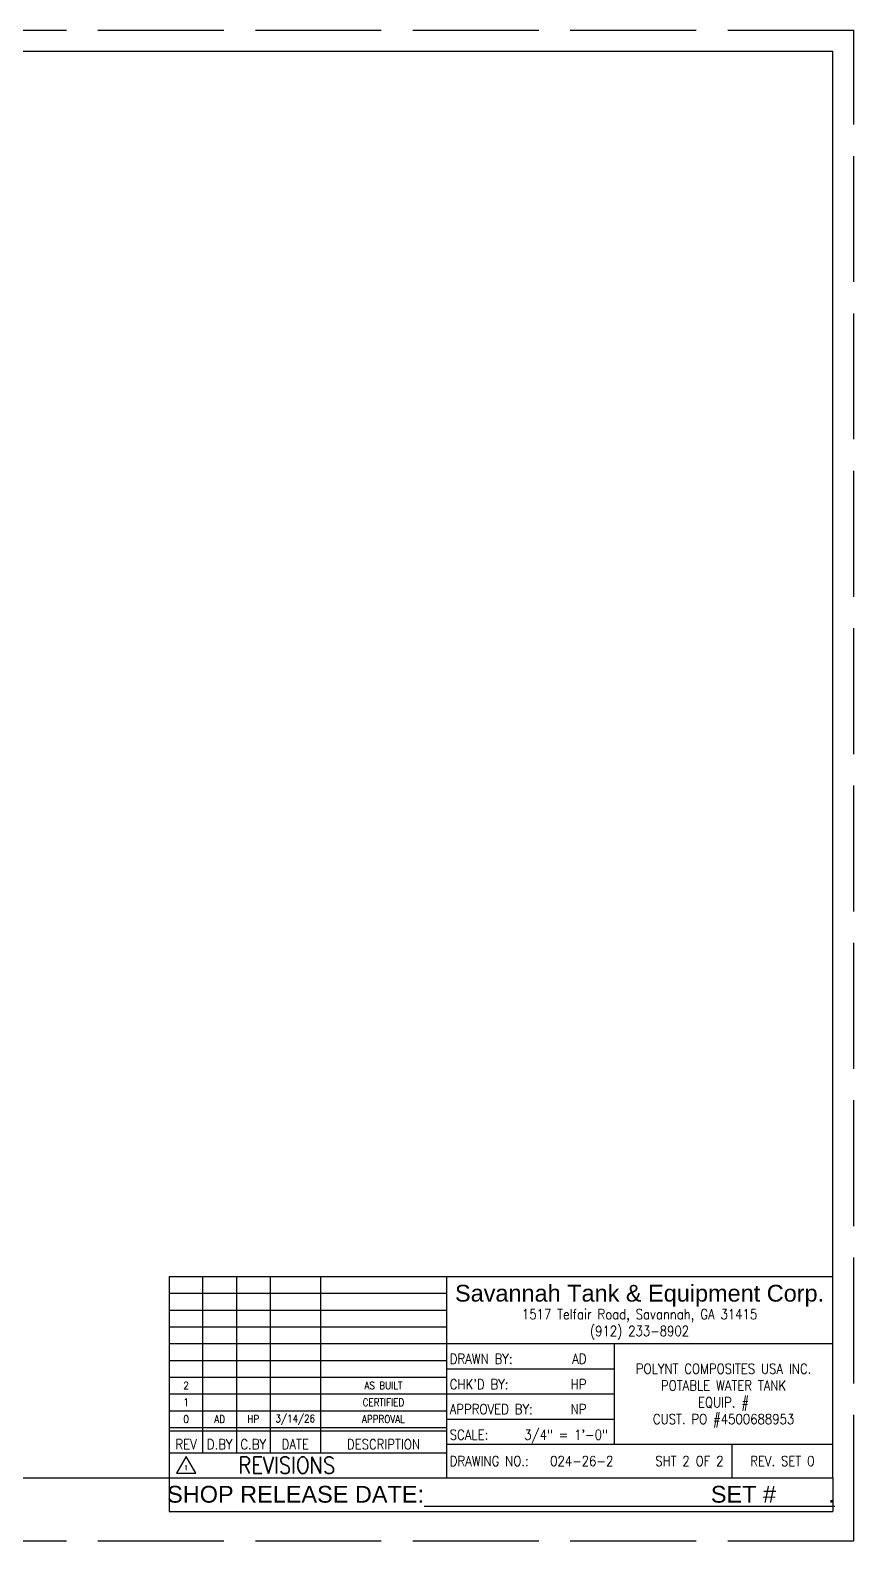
# Model space of a CAD drawing. Extents: x -69 to 372, y 12 to 357.
# Drawn here: x 215.1 to 372, y 12 to 300 of the extents above; entities that cross this region are included whole.
import ezdxf
from ezdxf.enums import TextEntityAlignment as Align

# ---------------------------------------------------------------- set-up
doc = ezdxf.new("R2010")
doc.units = 0
doc.header["$LTSCALE"] = 4
doc.header["$MEASUREMENT"] = 0
doc.linetypes.add('AM_ISO02W050', pattern=[7.5, 6, -1.5])
doc.layers.get('0').update_dxf_attribs({"linetype": 'CONTINUOUS'})
doc.layers.get('Defpoints').update_dxf_attribs({"linetype": 'CONTINUOUS'})
doc.layers.add('SHOP TAG', color=11, linetype='CONTINUOUS')
doc.layers.add('TEXT', color=4, linetype='CONTINUOUS')
doc.styles.add('ROMANS', font='ROMANS.shx', dxfattribs={"width": 0.85, "height": 1.92})
doc.styles.get("Standard").update_dxf_attribs({"font": 'sanss___.ttf'})

msp = doc.modelspace()

# ---------------------------------------------------------------- linework, layer by layer
for p, q in [((-7.99419, 296), (367.99419, 296)), ((-7.99419, 296), (367.99419, 296)), ((367.99419, 24), (367.99419, 296)), ((367.99419, 24), (367.99419, 296)), ((241.60581, 62.4), (367.99419, 62.4)), ((241.60581, 62.4), (241.60581, 24)), ((248.00581, 28.8), (248.00581, 62.4)), ((254.40581, 62.4), (254.40581, 28.8)), ((260.80581, 62.4), (260.80581, 28.8)), ((270.40581, 62.4), (270.40581, 28.8)), ((294.39419, 62.4), (294.39419, 24)), ((241.60581, 59.2), (294.39419, 59.2)), ((241.60581, 56), (294.39419, 56)), ((241.60581, 52.8), (294.39419, 52.8)), ((241.60581, 49.6), (367.99419, 49.6)), ((326.39419, 30.4), (326.39419, 49.6)), ((241.60581, 46.4), (294.39419, 46.4)), ((294.39419, 44.8), (326.39419, 44.8)), ((241.60581, 43.2), (294.39419, 43.2)), ((241.60581, 40), (294.39419, 40)), ((294.39419, 40), (326.39419, 40)), ((241.60581, 36.8), (294.39419, 36.8)), ((294.39419, 35.2), (326.39419, 35.2)), ((241.60581, 33.6), (294.39419, 33.6)), ((241.60581, 32.96), (294.39419, 32.96)), ((294.39419, 30.4), (367.99419, 30.4)), ((348.79419, 30.4), (348.79419, 24)), ((241.60581, 28.8), (294.39419, 28.8)), ((-7.99419, 24), (367.99419, 24)), ((-7.99419, 24), (367.99419, 24))]:
    msp.add_line(p, q)
at = {"layer": 'Defpoints', "linetype": 'AM_ISO02W050'}
for p, q in [((-12, 300), (372, 300)), ((-12, 300), (372, 300)), ((372, 12), (372, 300)), ((372, 12), (372, 300)), ((-12, 12), (372, 12)), ((-12, 12), (372, 12))]:
    msp.add_line(p, q, dxfattribs=at)
at = {"layer": 'SHOP TAG'}
for p, q in [((241.60581, 24), (241.60581, 17.6)), ((367.99419, 24), (367.99419, 17.6)), ((241.60581, 17.6), (367.99419, 17.6))]:
    msp.add_line(p, q, dxfattribs=at)
at = {"layer": 'TEXT'}
for p, q in [((244.80581, 28.06716), (242.95829, 24.86716)), ((246.65333, 24.86716), (244.80581, 28.06716)), ((242.95829, 24.86716), (246.65333, 24.86716))]:
    msp.add_line(p, q, dxfattribs=at)

# ---------------------------------------------------------------- texts
at = {"layer": 'SHOP TAG'}
msp.add_text('SHOP RELEASE DATE:%%U                                            SET #        .', height=3.2, dxfattribs=at).set_placement((304.78382, 20.86966), align=Align.MIDDLE_CENTER)
at = {"layer": 'TEXT'}
msp.add_text('Savannah Tank & Equipment Corp.', height=3.2, dxfattribs=at).set_placement((331.19419, 59.2), align=Align.MIDDLE_CENTER)
at = {"layer": 'TEXT', "style": 'ROMANS', "width": 0.85}
for s, height, p in [('1517 Telfair Road, Savannah, GA 31415', 1.92, (331.19419, 55.2)), ('(912) 233-8902', 1.92, (331.19419, 52)), ('POLYNT COMPOSITES USA INC.', 1.92, (347.19419, 44.8)), ('POTABLE WATER TANK', 1.92, (347.19419, 41.6)), ('EQUIP. #', 1.92, (347.19419, 38.4)), ('CUST. PO #4500688953', 1.92, (347.19419, 35.2)), ('1', 0.96, (244.80581, 25.93383)), ('REVISIONS', 3.2, (264.00581, 26.4)), ('REV. SET 0', 1.92, (358.39419, 27.2))]:
    msp.add_text(s, height=height, dxfattribs=at).set_placement(p, align=Align.MIDDLE_CENTER)
for s, p in [('DRAWN BY:', (295.03419, 46.69878)), ("CHK'D BY:", (295.03419, 41.83967)), ('APPROVED BY:', (295.03419, 37.09878)), ('SCALE:', (295.03419, 32.21243)), ('DRAWING NO.:', (295.03419, 27.2)), ('024-26-2', (314.16555, 27.2))]:
    msp.add_text(s, height=1.92, dxfattribs=at).set_placement(p, align=Align.MIDDLE_LEFT)
for s, p in [('AD', (321.08481, 46.69878)), ('HP', (321.08481, 41.83967)), ('NP', (321.08481, 37.09878)), ('3/4" = 1\'-0"', (325.16349, 32.21243)), ('SHT 2 OF 2', (347.19221, 27.2))]:
    msp.add_text(s, height=1.92, dxfattribs=at).set_placement(p, align=Align.MIDDLE_RIGHT)
for s, height, p in [('2', 1.44, (244.80581, 41.6)), ('AS BUILT', 1.44, (282.4, 41.6)), ('1', 1.44, (244.80581, 38.4)), ('CERTIFIED', 1.44, (282.4, 38.4)), ('0', 1.44, (244.80581, 35.2)), ('AD', 1.44, (251.20581, 35.2)), ('HP', 1.44, (257.60581, 35.2)), ('3/14/26', 1.44, (265.60581, 35.2)), ('APPROVAL', 1.44, (282.4, 35.2)), ('REV', 1.92, (244.80581, 30.4)), ('D.BY', 1.92, (251.20581, 30.4)), ('C.BY', 1.92, (257.60581, 30.4)), ('DATE', 1.92, (265.60581, 30.4)), ('DESCRIPTION', 1.92, (282.4, 30.4))]:
    msp.add_text(s, height=height, dxfattribs=at).set_placement(p, align=Align.MIDDLE)

doc.saveas('drawing.dxf')
